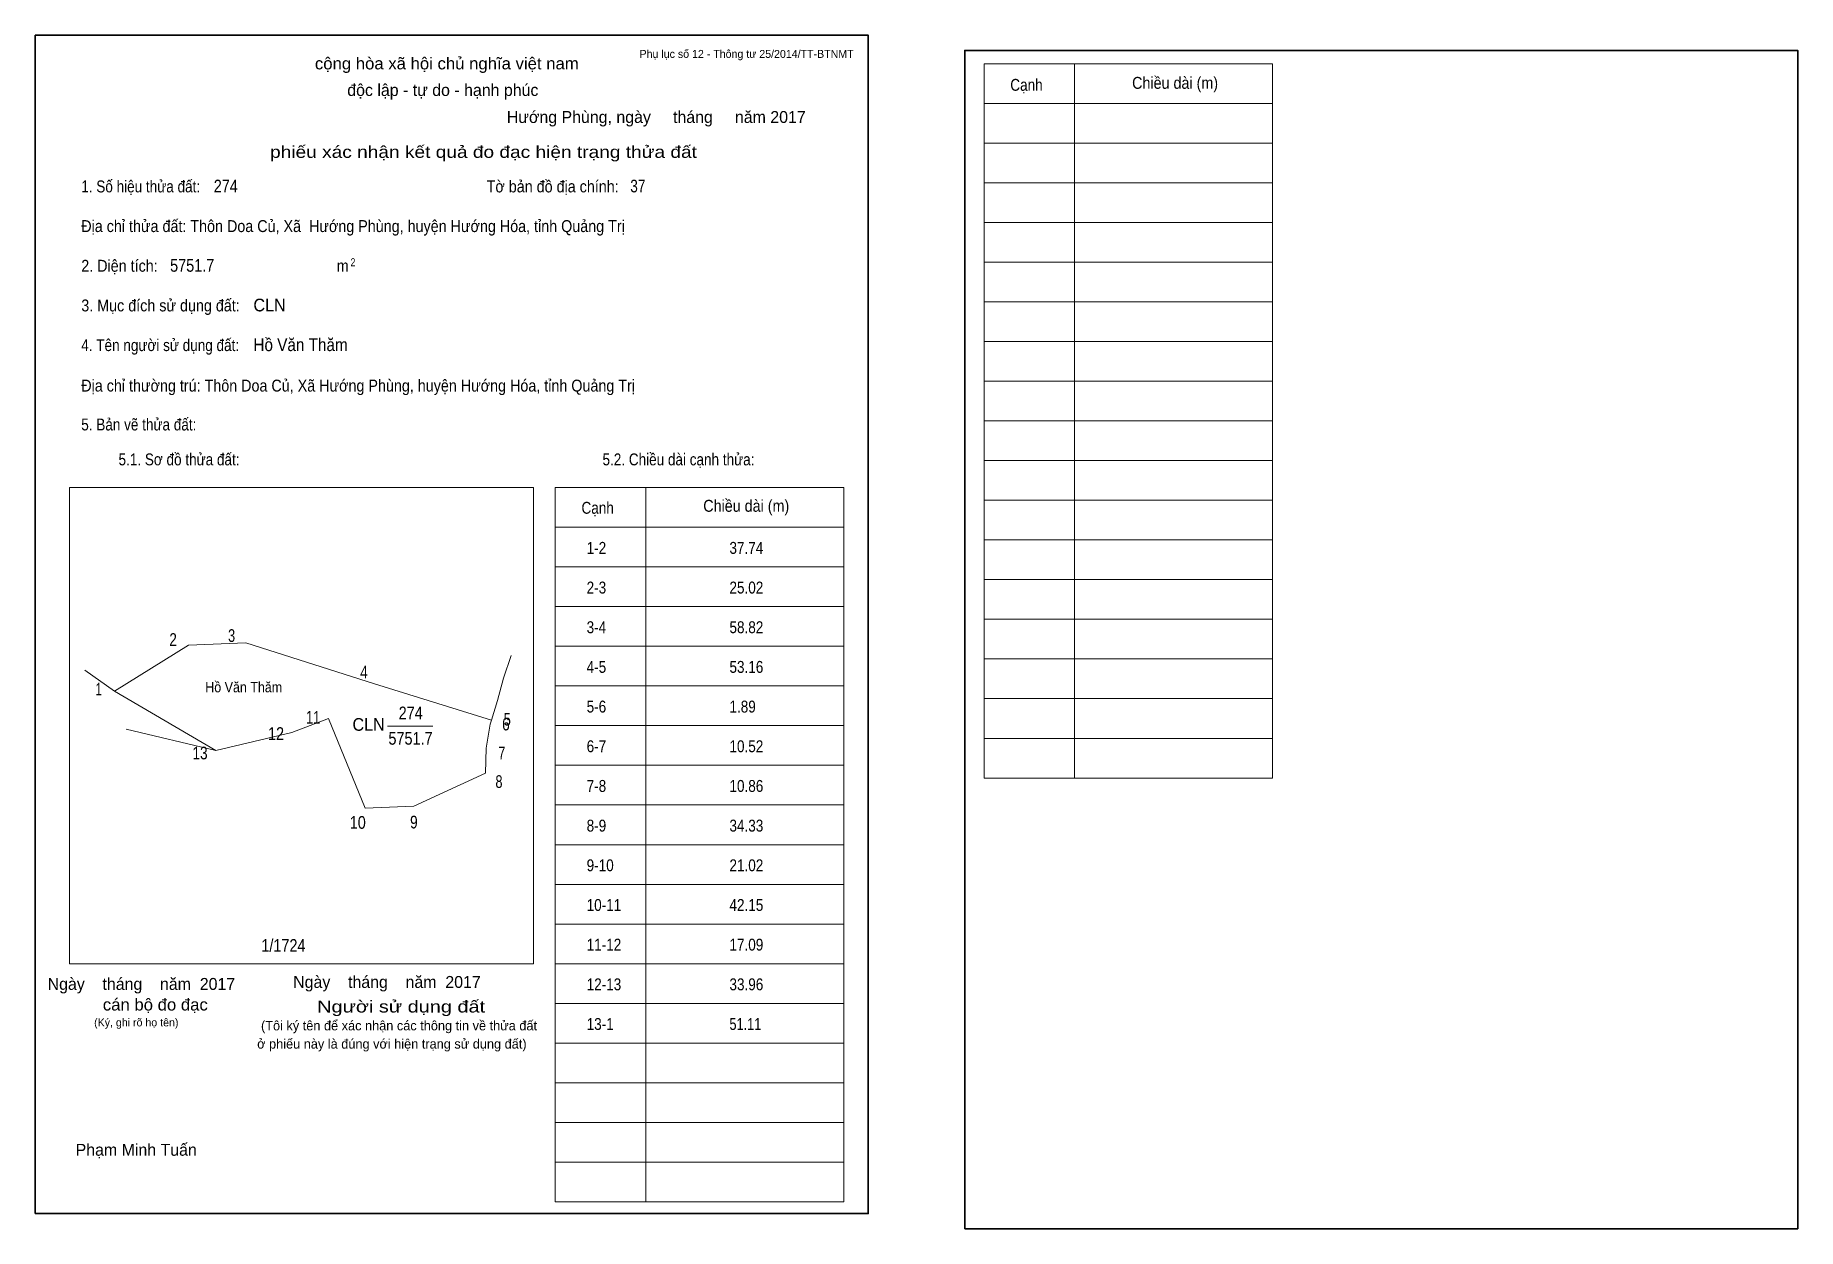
# Model space of a CAD drawing. Header units: centimetres. Extents: x 0 to 44.4, y -0.4 to 29.7.
import ezdxf
from ezdxf.enums import TextEntityAlignment as Align

# ---------------------------------------------------------------- set-up
doc = ezdxf.new("R2010")
doc.units = ezdxf.units.CM
doc.header["$LTSCALE"] = 0.12
for name, color, linetype in [('2', 7, 'Continuous'), ('30', 7, 'Continuous'), ('32', 7, 'Continuous'), ('34', 7, 'Continuous')]:
    doc.layers.add(name, color=color, linetype=linetype)
for name, color, linetype, lineweight in [('33', 7, 'Continuous', 13), ('6', 7, 'Continuous', 13), ('63', 7, 'Continuous', 13)]:
    doc.layers.add(name, color=color, linetype=linetype, lineweight=lineweight)

msp = doc.modelspace()

# ---------------------------------------------------------------- linework, layer by layer
at = {"layer": '33'}
msp.add_line((8.88, 12.29), (10.02, 12.29), dxfattribs=at)
at = {"layer": '6'}
for p, q in [((2, 13.17), (3.86, 14.33)), ((2, 13.17), (1.25, 13.7)), ((4.55, 11.67), (2, 13.17)), ((11.47, 12.34), (11.37, 11.73)), ((11.5, 12.44), (11.47, 12.34)), ((8.32, 10.22), (9.54, 10.27))]:
    msp.add_line(p, q, dxfattribs=at)
for points in [[(11.5, 12.44), (8.55, 13.35), (5.31, 14.39), (3.86, 14.33)], [(11.5, 12.44), (11.65, 12.93), (11.8, 13.5), (12, 14.07)], [(8.32, 10.22), (7.39, 12.48), (6.47, 12.13)], [(2.29, 12.21), (4.55, 11.67), (6.47, 12.13)], [(11.37, 11.73), (11.35, 11.1), (9.54, 10.27)]]:
    msp.add_lwpolyline(points, dxfattribs=at)
at = {"layer": '63'}
for p, q in [((23.92, 28.98), (31.19, 28.98)), ((23.92, 10.98), (23.92, 28.98)), ((26.2, 10.98), (26.2, 28.98)), ((31.19, 10.98), (31.19, 28.98)), ((23.92, 27.98), (31.19, 27.98)), ((23.92, 26.98), (31.19, 26.98)), ((23.92, 25.98), (31.19, 25.98)), ((23.92, 24.98), (31.19, 24.98)), ((23.92, 23.98), (31.19, 23.98)), ((23.92, 22.98), (31.19, 22.98)), ((23.92, 21.98), (31.19, 21.98)), ((23.92, 20.98), (31.19, 20.98)), ((23.92, 19.98), (31.19, 19.98)), ((23.92, 18.98), (31.19, 18.98)), ((0.86, 18.3), (12.56, 18.3)), ((0.86, 6.3), (0.86, 18.3)), ((12.56, 6.3), (12.56, 18.3)), ((13.11, 18.3), (20.38, 18.3)), ((13.11, 0.3), (13.11, 18.3)), ((15.39, 0.3), (15.39, 18.3)), ((20.38, 0.3), (20.38, 18.3)), ((23.92, 17.98), (31.19, 17.98)), ((13.11, 17.3), (20.38, 17.3)), ((23.92, 16.98), (31.19, 16.98)), ((13.11, 16.3), (20.38, 16.3)), ((23.92, 15.98), (31.19, 15.98)), ((13.11, 15.3), (20.38, 15.3)), ((23.92, 14.98), (31.19, 14.98)), ((13.11, 14.3), (20.38, 14.3)), ((23.92, 13.98), (31.19, 13.98)), ((13.11, 13.3), (20.38, 13.3)), ((23.92, 12.98), (31.19, 12.98)), ((13.11, 12.3), (20.38, 12.3)), ((23.92, 11.98), (31.19, 11.98)), ((13.11, 11.3), (20.38, 11.3)), ((23.92, 10.98), (31.19, 10.98)), ((13.11, 10.3), (20.38, 10.3)), ((13.11, 9.3), (20.38, 9.3)), ((13.11, 8.3), (20.38, 8.3)), ((13.11, 7.3), (20.38, 7.3)), ((0.86, 6.3), (12.56, 6.3)), ((13.11, 6.3), (20.38, 6.3)), ((13.11, 5.3), (20.38, 5.3)), ((13.11, 4.3), (20.38, 4.3)), ((13.11, 3.3), (20.38, 3.3)), ((13.11, 2.3), (20.38, 2.3)), ((13.11, 1.3), (20.38, 1.3)), ((13.11, 0.3), (20.38, 0.3))]:
    msp.add_line(p, q, dxfattribs=at)
at = {"layer": '63', "lineweight": 35}
for points in [[(0, 0), (0, 29.7), (21, 29.7), (21, 0)], [(23.43, -0.38), (23.43, 29.32), (44.43, 29.32), (44.43, -0.38)]]:
    msp.add_lwpolyline(points, close=True, dxfattribs=at)

# ---------------------------------------------------------------- texts
at = {"layer": '2', "width": 0.9}
msp.add_text('Hồ Văn Thăm', height=0.2609, dxfattribs=at).set_placement((5.255, 13.14), align=Align.CENTER)
at = {"layer": '30'}
for s, height, width, p in [('1-2', 0.3, 0.85, (13.9, 16.63)), ('37.74', 0.3, 0.85, (17.5, 16.63)), ('2-3', 0.3, 0.85, (13.9, 15.63)), ('25.02', 0.3, 0.85, (17.5, 15.63)), ('3-4', 0.3, 0.85, (13.9, 14.63)), ('58.82', 0.3, 0.85, (17.5, 14.63)), ('4-5', 0.3, 0.85, (13.9, 13.63)), ('53.16', 0.3, 0.85, (17.5, 13.63)), ('5-6', 0.3, 0.85, (13.9, 12.63)), ('1.89', 0.3, 0.85, (17.5, 12.63)), ('6-7', 0.3, 0.85, (13.9, 11.63)), ('10.52', 0.3, 0.85, (17.5, 11.63)), ('7-8', 0.3, 0.85, (13.9, 10.63)), ('10.86', 0.3, 0.85, (17.5, 10.63)), ('8-9', 0.3, 0.85, (13.9, 9.63)), ('34.33', 0.3, 0.85, (17.5, 9.63)), ('9-10', 0.3, 0.85, (13.9, 8.63)), ('21.02', 0.3, 0.85, (17.5, 8.63)), ('10-11', 0.3, 0.85, (13.9, 7.63)), ('42.15', 0.3, 0.85, (17.5, 7.63)), ('1/1724', 0.32, 0.85, (5.7, 6.6)), ('11-12', 0.3, 0.85, (13.9, 6.63)), ('17.09', 0.3, 0.85, (17.5, 6.63)), ('12-13', 0.3, 0.85, (13.9, 5.63)), ('33.96', 0.3, 0.85, (17.5, 5.63)), ('13-1', 0.3, 0.85, (13.9, 4.63)), ('51.11', 0.3, 0.8, (17.5, 4.63))]:
    msp.add_text(s, height=height, dxfattribs=dict(at, width=width)).set_placement(p)
at = {"layer": '32'}
for s, width, p in [('3', 0.75, (4.95, 14.41)), ('2', 0.8, (3.475, 14.31)), ('4', 0.8, (8.285, 13.49)), ('1', 0.65, (1.6, 13.06)), ('11', 0.75, (7.005, 12.35)), ('6', 0.8, (11.865, 12.18)), ('5', 0.75, (11.9, 12.3)), ('12', 0.85, (6.07, 11.94)), ('13', 0.8, (4.155, 11.45)), ('7', 0.75, (11.76, 11.45)), ('8', 0.75, (11.69, 10.73)), ('10', 0.85, (8.13, 9.7)), ('9', 0.8, (9.545, 9.71))]:
    msp.add_text(s, height=0.32, dxfattribs=dict(at, width=width)).set_placement(p, align=Align.CENTER)
at = {"layer": '33', "width": 0.95}
msp.add_text('CLN', height=0.32, dxfattribs=at).set_placement((8.81, 12.17), align=Align.RIGHT)
at = {"layer": '33', "width": 0.85}
for s, p in [('274', (9.465, 12.46)), ('5751.7', (9.46, 11.82))]:
    msp.add_text(s, height=0.32, dxfattribs=at).set_placement(p, align=Align.CENTER)
at = {"layer": '34'}
for s, width, p in [('274', 0.85, (4.5, 25.74)), ('37', 0.8, (15, 25.74)), ('5751.7', 0.85, (3.4, 23.74)), ('CLN', 0.95, (5.5, 22.74)), ('Hồ Văn Thăm', 0.9, (5.5, 21.74))]:
    msp.add_text(s, height=0.32, dxfattribs=dict(at, width=width)).set_placement(p)
at = {"layer": '63'}
for s, height, p in [('Phụ lục số 12 - Thông tư 25/2014/TT-BTNMT', 0.2, (20.63, 29.13)), ('Ngày    tháng    năm  2017', 0.3, (5.04, 5.64)), ('Ngày    tháng    năm  2017', 0.3, (11.23, 5.69)), ('(Ký, ghi rõ họ tên)', 0.2, (3.61, 4.72))]:
    msp.add_text(s, height=height, dxfattribs=at).set_placement(p, align=Align.RIGHT)
at = {"layer": '63', "width": 1.05}
msp.add_text('cộng hòa xã hội chủ nghĩa việt nam', height=0.3, dxfattribs=at).set_placement((10.375, 28.84), align=Align.CENTER)
at = {"layer": '63'}
for s, height, p in [('độc lập - tự do - hạnh phúc', 0.3, (10.275, 28.17)), ('Hướng Phùng, ngày     tháng     năm 2017', 0.3, (15.655, 27.49)), ('(Tôi ký tên để xác nhận các thông tin về thửa đất ', 0.24, (9.215, 4.62)), ('ở phiếu này là đúng với hiện trạng sử dụng đất)', 0.24, (8.99, 4.16)), ('Phạm Minh Tuấn', 0.3, (2.545, 1.46))]:
    msp.add_text(s, height=height, dxfattribs=at).set_placement(p, align=Align.CENTER)
for s, height, width, p in [('Cạnh', 0.3, 0.85, (24.58, 28.3)), ('Chiều dài (m)', 0.3, 0.9, (27.65, 28.35)), ('1. Số hiệu thửa đất:', 0.3, 0.85, (1.16, 25.74)), ('Tờ bản đồ địa chính:', 0.3, 0.9, (11.38, 25.74)), ('Địa chỉ thửa đất: Thôn Doa Củ, Xã  Hướng Phùng, huyện Hướng Hóa, tỉnh Quảng Trị', 0.3, 0.9, (1.16, 24.74)), ('2. Diện tích:', 0.3, 0.9, (1.16, 23.74)), ('2', 0.2, 0.8, (7.95, 23.88)), ('m', 0.3, 0.9, (7.6, 23.74)), ('3. Mục đích sử dụng đất:', 0.3, 0.9, (1.16, 22.74)), ('4. Tên người sử dụng đất:', 0.3, 0.85, (1.16, 21.74)), ('Địa chỉ thường trú: Thôn Doa Củ, Xã Hướng Phùng, huyện Hướng Hóa, tỉnh Quảng Trị', 0.3, 0.9, (1.16, 20.72)), ('5. Bản vẽ thửa đất:', 0.3, 0.85, (1.16, 19.74)), ('5.1. Sơ đồ thửa đất:', 0.3, 0.85, (2.1, 18.86)), ('5.2. Chiều dài cạnh thửa:', 0.3, 0.85, (14.3, 18.86)), ('Cạnh', 0.3, 0.85, (13.77, 17.64)), ('Chiều dài (m)', 0.3, 0.9, (16.84, 17.69))]:
    msp.add_text(s, height=height, dxfattribs=dict(at, width=width)).set_placement(p)
for s, width, p in [('phiếu xác nhận kết quả đo đạc hiện trạng thửa đất', 1.2, (16.68, 26.61)), ('cán bộ đo đạc', 1.05, (4.35, 5.12)), ('Người sử dụng đất', 1.25, (11.34, 5.07))]:
    msp.add_text(s, height=0.3, dxfattribs=dict(at, width=width)).set_placement(p, align=Align.RIGHT)

doc.saveas('drawing.dxf')
